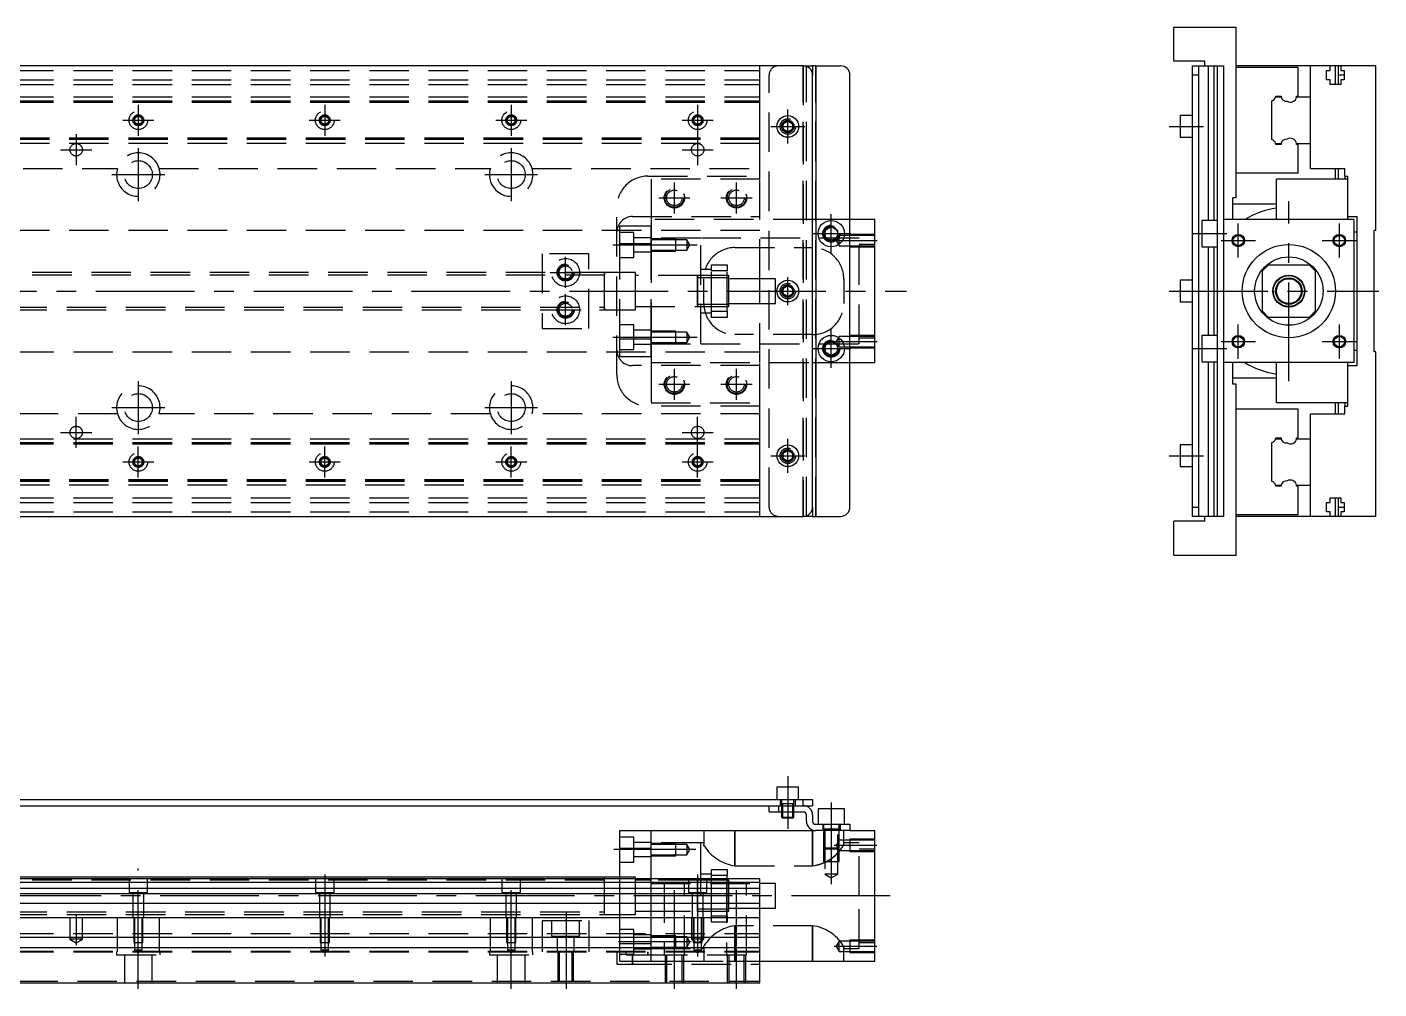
# Model space of a CAD drawing. Extents: x -14 to 856, y -275 to 87.
# Drawn here: x 421.2 to 856.3, y -224.6 to 85 of the extents above; entities that cross this region are included whole.
import ezdxf

# ---------------------------------------------------------------- set-up
doc = ezdxf.new("R2010")
doc.units = 0
doc.linetypes.add('CENTER', pattern=[50.8, 31.75, -6.35, 6.35, -6.35])
doc.linetypes.add('DASHED', pattern=[19.05, 12.7, -6.35])
doc.layers.get('0').update_dxf_attribs({"linetype": 'CONTINUOUS'})
doc.layers.add('CENTER', color=1, linetype='CENTER')

msp = doc.modelspace()

# ---------------------------------------------------------------- linework, layer by layer
at = {"color": 7, "linetype": 'CONTINUOUS'}
for p, q in [((790.25, 74), (790.25, 85)), ((790.25, 85), (810.25, 85)), ((810.25, 30), (810.25, 85)), ((800.25, 74), (790.25, 74)), ((800.25, 72.5), (800.25, 74)), ((671, 72.5), (3, 72.5)), ((671, 72.5), (674, 72.5)), ((674, 72.5), (674, 69.5)), ((675, 72.5), (674, 72.5)), ((675, 72.5), (675, -72.5)), ((675, 72.5), (683, 72.5)), ((796.25, -72.5), (796.25, 72.5)), ((796.25, 72.5), (806.25, 72.5)), ((798.25, -72.5), (798.25, 72.5)), ((801.25, 72.5), (801.25, 22.75)), ((803.25, 22.75), (803.25, 72.5)), ((804.25, -72.5), (804.25, 72.5)), ((806.25, 72.5), (806.25, -72.5)), ((855.25, 72.5), (810.25, 72.5)), ((830.25, 72), (810.25, 72)), ((830.25, 62.8), (830.25, 72)), ((834.25, 39.5), (834.25, 72.5)), ((839.4, 71), (840.55, 71)), ((839.4, 68), (839.4, 71)), ((840.55, 71), (840.55, 72.5)), ((842.25, 66.5), (842.25, 72.5)), ((843.25, 66.5), (843.25, 72.5)), ((843.95, 72.5), (843.95, 71)), ((843.95, 71), (845.1, 71)), ((845.1, 71), (845.1, 68)), ((855.25, 19.5), (855.25, 72.5)), ((674, -69.5), (674, 69.5)), ((686, -69.5), (686, 69.5)), ((798.25, 69.5), (796.25, 69.5)), ((840.55, 68), (839.4, 68)), ((840.55, 66.5), (840.55, 68)), ((843.95, 66.5), (840.55, 66.5)), ((845.1, 69.5), (843.25, 69.5)), ((843.95, 68), (843.95, 66.5)), ((845.1, 68), (843.95, 68)), ((821.75, 48.752272), (821.75, 61.247728)), ((823.002272, 62.5), (824.77668, 62.5)), ((823.047056, 62.8), (824.75, 62.8)), ((829.727372, 62.5), (834.25, 62.5)), ((829.75, 62.8), (830.25, 62.8)), ((834.25, 47.5), (834.25, 62.5)), ((664.5, 53.866026), (666, 54.73205)), ((664.5, 52.133974), (664.5, 53.866026)), ((666, 54.73205), (667.5, 53.866026)), ((667.5, 53.866026), (667.5, 52.133974)), ((792.25, 56.5), (792.25, 49.5)), ((796.25, 56.5), (792.25, 56.5)), ((666, 51.26795), (664.5, 52.133974)), ((667.5, 52.133974), (666, 51.26795)), ((792.25, 49.5), (796.25, 49.5)), ((823.002272, 47.5), (824.77668, 47.5)), ((824.75, 47.2), (823.047056, 47.2)), ((829.727372, 47.5), (834.25, 47.5)), ((830.25, 47.2), (829.75, 47.2)), ((830.25, 38), (830.25, 47.2)), ((834.25, 39.5), (845.25, 39.5)), ((842.25, 36), (842.25, 39.5)), ((843.25, 36), (843.25, 39.5)), ((845.25, 37), (845.25, 39.5)), ((830.25, 38), (810.25, 38)), ((846.25, 36), (823.25, 36)), ((823.25, 23), (823.25, 36)), ((845.25, 37), (846.25, 37)), ((845.25, 37), (845.25, 36)), ((846.25, 36), (846.25, 37)), ((846.25, 24), (846.25, 36)), ((846.25, 24), (846.25, 36)), ((810.25, 30), (809.25, 30)), ((809.25, 23), (809.25, 30)), ((823.25, 28), (809.25, 28)), ((694, 23), (686, 23)), ((694, -23), (694, 23)), ((799.25, 22.75), (799.25, 14.25)), ((804.25, 22.75), (799.25, 22.75)), ((848.25, 23), (806.25, 23)), ((846.25, 23), (846.25, 24)), ((846.25, 24), (849.25, 24)), ((848.25, -23), (848.25, 23)), ((849.25, -24), (849.25, 24)), ((678, 19.6547), (680, 20.809402)), ((678, 17.3453), (678, 19.6547)), ((680, 20.809402), (682, 19.6547)), ((682, 19.6547), (682, 17.3453)), ((849.25, 19), (848.25, 19)), ((855.25, 19.5), (854.75, 19.5)), ((854.75, -19.5), (854.75, 19.5)), ((680, 16.190598), (678, 17.3453)), ((682, 17.3453), (680, 16.190598)), ((799.25, 14.25), (804.25, 14.25)), ((801.25, 14.25), (801.25, -14.25)), ((803.25, -14.25), (803.25, 14.25)), ((607, -6.000006), (607, 6.000006)), ((637, -5.000006), (637, 5.000006)), ((637, 4.25), (637, 5.000006)), ((820.75, 8.5), (818.75, 6.5)), ((818.75, -6.5), (818.75, 6.5)), ((820.75, 8.5), (833.75, 8.5)), ((835.75, 6.5), (833.75, 8.5)), ((835.75, 6.5), (835.75, -6.5)), ((637, 4.25), (637, -4.25)), ((664.5, 0.866026), (666, 1.73205)), ((664.5, -0.866026), (664.5, 0.866026)), ((666, 1.73205), (667.5, 0.866026)), ((667.5, 0.866026), (667.5, -0.866026)), ((792.25, 3.5), (792.25, -3.5)), ((796.25, 3.5), (792.25, 3.5)), ((637, -5.000006), (637, -4.25)), ((666, -1.73205), (664.5, -0.866026)), ((667.5, -0.866026), (666, -1.73205)), ((792.25, -3.5), (796.25, -3.5)), ((818.75, -6.5), (820.75, -8.5)), ((833.75, -8.5), (820.75, -8.5)), ((833.75, -8.5), (835.75, -6.5)), ((678, -17.3453), (680, -16.190598)), ((678, -19.6547), (678, -17.3453)), ((680, -16.190598), (682, -17.3453)), ((682, -17.3453), (682, -19.6547)), ((799.25, -14.25), (799.25, -22.75)), ((804.25, -14.25), (799.25, -14.25)), ((680, -20.809402), (678, -19.6547)), ((682, -19.6547), (680, -20.809402)), ((848.25, -19), (849.25, -19)), ((855.25, -19.5), (854.75, -19.5)), ((855.25, -72.5), (855.25, -19.5)), ((686, -23), (694, -23)), ((799.25, -22.75), (804.25, -22.75)), ((801.25, -22.75), (801.25, -72.5)), ((803.25, -72.5), (803.25, -22.75)), ((848.25, -23), (806.25, -23)), ((809.25, -30), (809.25, -23)), ((823.25, -36), (823.25, -23)), ((846.25, -24), (846.25, -23)), ((846.25, -36), (846.25, -24)), ((846.25, -36), (846.25, -24)), ((846.25, -24), (849.25, -24)), ((823.25, -28), (809.25, -28)), ((810.25, -30), (809.25, -30)), ((810.25, -85), (810.25, -30)), ((830.25, -38), (810.25, -38)), ((846.25, -36), (823.25, -36)), ((830.25, -47.2), (830.25, -38)), ((842.25, -39.5), (842.25, -36)), ((843.25, -39.5), (843.25, -36)), ((845.25, -36), (845.25, -37)), ((845.25, -39.5), (845.25, -37)), ((845.25, -37), (846.25, -37)), ((846.25, -37), (846.25, -36)), ((834.25, -39.5), (845.25, -39.5)), ((834.25, -72.5), (834.25, -39.5)), ((823.002272, -47.5), (824.77668, -47.5)), ((823.047056, -47.2), (824.75, -47.2)), ((829.727372, -47.5), (834.25, -47.5)), ((829.75, -47.2), (830.25, -47.2)), ((834.25, -62.5), (834.25, -47.5)), ((664.5, -52.133974), (666, -51.26795)), ((664.5, -53.866026), (664.5, -52.133974)), ((666, -51.26795), (667.5, -52.133974)), ((667.5, -52.133974), (667.5, -53.866026)), ((792.25, -49.5), (792.25, -56.5)), ((796.25, -49.5), (792.25, -49.5)), ((821.75, -61.247728), (821.75, -48.752272)), ((666, -54.73205), (664.5, -53.866026)), ((667.5, -53.866026), (666, -54.73205)), ((792.25, -56.5), (796.25, -56.5)), ((823.002272, -62.5), (824.77668, -62.5)), ((824.75, -62.8), (823.047056, -62.8)), ((829.727372, -62.5), (834.25, -62.5)), ((830.25, -62.8), (829.75, -62.8)), ((830.25, -72), (830.25, -62.8)), ((674, -69.5), (674, -72.5)), ((796.25, -69.5), (798.25, -69.5)), ((839.4, -68), (840.55, -68)), ((839.4, -71), (839.4, -68)), ((840.55, -66.5), (843.95, -66.5)), ((840.55, -68), (840.55, -66.5)), ((842.25, -72.5), (842.25, -66.5)), ((843.25, -72.5), (843.25, -66.5)), ((843.25, -69.5), (845.1, -69.5)), ((843.95, -66.5), (843.95, -68)), ((843.95, -68), (845.1, -68)), ((845.1, -68), (845.1, -71)), ((3, -72.5), (671, -72.5)), ((674, -72.5), (671, -72.5)), ((674, -72.5), (675, -72.5)), ((675, -72.5), (683, -72.5)), ((806.25, -72.5), (796.25, -72.5)), ((800.25, -74), (800.25, -72.5)), ((830.25, -72), (810.25, -72)), ((855.25, -72.5), (810.25, -72.5)), ((840.55, -71), (839.4, -71)), ((840.55, -72.5), (840.55, -71)), ((843.95, -71), (843.95, -72.5)), ((845.1, -71), (843.95, -71)), ((790.25, -85), (790.25, -74)), ((800.25, -74), (790.25, -74)), ((790.25, -85), (810.25, -85)), ((669.5, -159.63), (662.5, -159.63)), ((662.5, -159.63), (662.5, -163.63)), ((669.5, -163.63), (669.5, -159.63)), ((412, -163.63), (671, -163.63)), ((671, -165.63), (671, -163.63)), ((671, -163.63), (674, -163.63)), ((674, -163.63), (674, -165.63)), ((412, -165.63), (674, -165.63)), ((660, -167.63), (660, -165.63)), ((660, -167.63), (671, -167.63)), ((663, -165.63), (663, -167.63)), ((664, -167.63), (664, -169.28)), ((664, -169.28), (668, -169.28)), ((664, -169.28), (664.35, -169.63)), ((667.65, -169.63), (664.35, -169.63)), ((667.65, -169.63), (668, -169.28)), ((668, -169.28), (668, -167.63)), ((672, -170.63), (672, -168.63)), ((674, -168.63), (674, -170.63)), ((684.25, -166.63), (675.75, -166.63)), ((675.75, -166.63), (675.75, -171.63)), ((684.25, -171.63), (684.25, -166.63)), ((612, -179.30029), (612, -173.63)), ((612, -173.63), (622, -173.63)), ((622, -173.63), (675, -173.63)), ((622, -189.13), (622, -173.63)), ((675, -171.63), (683, -171.63)), ((683, -173.63), (675, -173.63)), ((683, -173.63), (683, -171.63)), ((683, -171.63), (686, -171.63)), ((686, -173.63), (683, -173.63)), ((686, -171.63), (686, -173.63)), ((686, -173.63), (694, -173.63)), ((694, -215.63), (694, -173.63)), ((612, -179.30029), (622, -179.30029)), ((612, -189.13), (612, -179.30029)), ((607, -188.63), (407.5, -188.63)), ((657, -189.13), (407.5, -189.13)), ((657, -190.382272), (407.5, -190.382272)), ((607, -188.63), (606.995, -188.63)), ((607, -189.13), (607, -188.629994)), ((607.005, -188.63), (607, -188.63)), ((612, -188.63), (607, -188.63)), ((637, -190.63), (637, -189.629994)), ((638, -190.38), (637, -190.38)), ((637, -194.429962), (637, -190.63)), ((641.5, -190.38), (638, -190.38)), ((646.5, -190.38), (641.5, -190.38)), ((647, -190.38), (646.5, -190.38)), ((657, -222.63), (657, -189.13)), ((407.5, -192.15668), (657, -192.15668)), ((657, -194.053076), (407.5, -194.053076)), ((637, -194.830038), (637, -194.429962)), ((637, -199.630006), (637, -194.830038)), ((657, -197.107372), (407.5, -197.107372)), ((637, -198.88), (647, -198.88)), ((17, -201.63), (657, -201.63)), ((17, -207.93), (657, -207.93)), ((17, -211.33), (657, -211.33)), ((657, -215.63), (694, -215.63)), ((17, -222.63), (657, -222.63))]:
    msp.add_line(p, q, dxfattribs=at)
at = {"color": 3, "linetype": 'DASHED'}
for p, q in [((17, 71), (657, 71)), ((657, 62.5), (657, 72.5)), ((671, -72.5), (671, 72.5)), ((671, 72.5), (671, -72.5)), ((672, -72.5), (672, 72.5)), ((675, -72.5), (675, 72.5)), ((17, 68), (657, 68)), ((17, 66.5), (657, 66.5)), ((660, -69.5), (660, 69.5)), ((17, 62.5), (657, 62.5)), ((17, 61.247728), (657, 61.247728)), ((17, 61.1147), (657, 61.1147)), ((17, 61.1), (657, 61.1)), ((657, 61.247728), (657, 62.5)), ((657, 48.752272), (657, 61.247728)), ((17, 60.8), (657, 60.8)), ((664, 53), (664.030168, 53.346066)), ((657, 49.2), (17, 49.2)), ((657, 48.9), (17, 48.9)), ((657, 48.8853), (17, 48.8853)), ((657, 48.752272), (17, 48.752272)), ((657, 47.5), (657, 48.752272)), ((657, 47.5), (17, 47.5)), ((657, 39.5), (657, 47.5)), ((343.708204, 39.5), (450.291796, 39.5)), ((463.708204, 39.5), (570.291796, 39.5)), ((583.708204, 39.5), (657, 39.5)), ((657, 37), (657, 39.5)), ((621, 37), (657, 37)), ((657, 36), (622, 36)), ((622, 36), (622, 23)), ((657, 36), (657, 37)), ((657, 23), (657, 36)), ((611, -27), (611, 27)), ((616, 24), (657, 24)), ((622, 23), (622, 15.32971)), ((674, 23), (622, 23)), ((657, 4), (657, 23)), ((686, 23), (674, 23)), ((657, 19.5), (93.969694, 19.5)), ((612, 15.32971), (612, 21)), ((612, 21), (622, 21)), ((616.5, 18.849242), (612, 18.849242)), ((616.5, 10.849242), (616.5, 18.849242)), ((622, 15.32971), (622, 21)), ((682.5, 17.913456), (682.355836, 17.663756)), ((682.483582, 18.786038), (682.5, 18.5)), ((682.5, 14.613456), (682.5, 17.913456)), ((686, 17.913456), (682.5, 17.913456)), ((694, 18.26345), (686, 18.26345)), ((694, 17.913456), (686, 17.913456)), ((612, 15.32971), (622, 15.32971)), ((612, -15.32971), (612, 15.32971)), ((622, 17.099242), (616.5, 17.099242)), ((638, 17), (622, 17)), ((638, 17), (622, 17)), ((630, 16.849238), (622, 16.849238)), ((630, 16.499242), (622, 16.499242)), ((622, 15.32971), (622, -15.32971)), ((622, -15.32971), (622, 15.32971)), ((622, 13.199242), (630, 13.199242)), ((630, 12.849248), (630, 16.849238)), ((633.5, 16.499242), (630, 16.499242)), ((630, 13.199242), (633.5, 13.199242)), ((633.5, 16.499242), (633.5, 13.199242)), ((634.452628, 14.849242), (633.5, 16.499242)), ((633.5, 13.199242), (634.452628, 14.849242)), ((638, -17), (638, 17)), ((689, 17), (638, 17)), ((649, 14), (674, 14)), ((681.90257, 16.878676), (681.547372, 16.263456)), ((681.547372, 16.263456), (682.5, 14.613456)), ((682.5, 14.613456), (686, 14.613456)), ((686, 14.613456), (694, 14.613456)), ((686, 14.26346), (694, 14.26346)), ((689, -17), (689, 17)), ((694, 15), (689, 15)), ((602, 12), (587, 12)), ((587, 12), (587, -12)), ((602, -12), (602, 12)), ((612, 10.849242), (616.5, 10.849242)), ((616.5, 12.599242), (622, 12.599242)), ((622, 12.849248), (630, 12.849248)), ((607.005, 6), (72, 6)), ((607, 5.125), (72, 5.125)), ((612, 6), (606.995, 6)), ((607, -5.999164), (607, 6)), ((607, 6), (607, 5.325218)), ((617, 6), (612, 6)), ((617, 6), (612, 6)), ((617, 0), (617, 6)), ((617, 0), (617, 6)), ((636.995, 5), (617, 5)), ((637.005, 5), (617, 5)), ((637.005, 5), (636.995, 5)), ((646.5, 5), (636.995, 5)), ((637, 4.43509), (637, 5)), ((637, 5), (637, 4.435078)), ((637, 4.435078), (637, -4.435962)), ((646.5, 5), (637.005, 5)), ((641.5, 7), (638, 7)), ((641.5, 8.5), (646.5, 8.5)), ((641.5, 6.5), (641.5, 8.5)), ((641.5, -6.5), (641.5, 6.5)), ((646.5, 6.5), (641.5, 6.5)), ((646.5, 8.5), (646.5, 6.5)), ((646.5, -6.5), (646.5, 6.5)), ((647, 5), (646.5, 5)), ((647, 0), (647, 5)), ((617, -6), (617, 0)), ((617, -6), (617, 0)), ((647, 4.25), (637, 4.25)), ((639, -4), (639, 4)), ((660, 4), (647, 4)), ((647, -5), (647, 0)), ((657, -4), (657, 4)), ((662, 4), (660, 4)), ((662, 0), (662, 4)), ((662, -4), (662, 0)), ((667.973226, 0.326156), (668, 0)), ((684, 4), (684, -4)), ((822.25, 0), (822.275768, -0.506976)), ((637, -4.25), (647, -4.25)), ((647, -4), (660, -4)), ((657, -23), (657, -4)), ((660, -4), (662, -4)), ((72, -5.125), (607, -5.125)), ((72, -6), (607.005, -6)), ((606.995, -6), (612, -6)), ((607, -5.326228), (607, -6)), ((607, -6), (607, -5.999164)), ((612, -6), (617, -6)), ((612, -6), (617, -6)), ((617, -5), (636.995, -5)), ((617, -5), (637.005, -5)), ((636.995, -5), (637.005, -5)), ((636.995, -5), (646.5, -5)), ((637, -5), (637, -4.435962)), ((637, -4.435962), (637, -5)), ((637.005, -5), (646.5, -5)), ((638, -7), (641.5, -7)), ((641.5, -6.5), (646.5, -6.5)), ((641.5, -8.5), (641.5, -6.5)), ((646.5, -8.5), (641.5, -8.5)), ((646.5, -5), (647, -5)), ((646.5, -6.5), (646.5, -8.5)), ((587, -12), (602, -12)), ((616.5, -10.849242), (612, -10.849242)), ((616.5, -18.849242), (616.5, -10.849242)), ((622, -12.599242), (616.5, -12.599242)), ((630, -12.849248), (622, -12.849248)), ((630, -16.849238), (630, -12.849248)), ((612, -15.32971), (622, -15.32971)), ((612, -21), (612, -15.32971)), ((616.5, -17.099242), (622, -17.099242)), ((630, -13.199242), (622, -13.199242)), ((622, -15.32971), (622, -23)), ((622, -21), (622, -15.32971)), ((622, -16.499242), (630, -16.499242)), ((622, -16.849238), (630, -16.849238)), ((622, -17), (638, -17)), ((622, -17), (638, -17)), ((633.5, -13.199242), (630, -13.199242)), ((630, -16.499242), (633.5, -16.499242)), ((633.5, -13.199242), (633.5, -16.499242)), ((634.452628, -14.849242), (633.5, -13.199242)), ((633.5, -16.499242), (634.452628, -14.849242)), ((638, -17), (689, -17)), ((674, -14), (649, -14)), ((682.5, -14.613456), (681.547372, -16.263456)), ((681.547372, -16.263456), (681.90364, -16.880528)), ((682.5, -17.913456), (682.5, -14.613456)), ((686, -14.613456), (682.5, -14.613456)), ((694, -14.26346), (686, -14.26346)), ((694, -14.613456), (686, -14.613456)), ((689, -15), (694, -15)), ((17, -19.5), (657, -19.5)), ((612, -18.849242), (616.5, -18.849242)), ((612, -21), (622, -21)), ((677.5, -18.5), (677.52689, -18.134318)), ((682.355326, -17.662872), (682.5, -17.913456)), ((682.5, -17.913456), (686, -17.913456)), ((686, -17.913456), (694, -17.913456)), ((686, -18.26345), (694, -18.26345)), ((657, -24), (616, -24)), ((622, -23), (674, -23)), ((622, -23), (622, -36)), ((657, -36), (657, -23)), ((674, -23), (686, -23)), ((657, -37), (621, -37)), ((622, -36), (657, -36)), ((657, -37), (657, -36)), ((657, -39.5), (657, -37)), ((450.291796, -39.5), (343.708204, -39.5)), ((570.291796, -39.5), (463.708204, -39.5)), ((657, -39.5), (583.708204, -39.5)), ((657, -47.5), (657, -39.5)), ((17, -47.5), (657, -47.5)), ((657, -48.752272), (657, -47.5)), ((17, -48.752272), (657, -48.752272)), ((17, -48.8853), (657, -48.8853)), ((17, -48.9), (657, -48.9)), ((17, -49.2), (657, -49.2)), ((657, -61.247728), (657, -48.752272)), ((667.973226, -52.673844), (668, -53)), ((657, -60.8), (17, -60.8)), ((657, -61.1), (17, -61.1)), ((657, -61.1147), (17, -61.1147)), ((657, -61.247728), (17, -61.247728)), ((657, -62.5), (17, -62.5)), ((657, -62.5), (657, -61.247728)), ((657, -72.5), (657, -62.5)), ((17, -66.5), (657, -66.5)), ((17, -68), (657, -68)), ((17, -71), (657, -71)), ((663.5, -163.63), (663.5, -165.63)), ((668.000006, -165.03), (663.999994, -165.03)), ((664, -163.63), (664, -167.63)), ((664.35, -165.03), (664.35, -167.63)), ((667.65, -167.63), (667.65, -165.03)), ((668, -167.63), (668, -163.63)), ((668.5, -165.63), (668.5, -163.63)), ((639, -173.63), (639, -178.107288)), ((649, -184.98635), (649, -173.63)), ((649, -173.63), (649, -184.98635)), ((674, -173.63), (674, -184.98635)), ((674, -184.98635), (674, -173.63)), ((677.25, -171.63), (677.25, -173.63)), ((682.500006, -173.23), (677.499994, -173.23)), ((677.5, -171.63), (677.5, -179.23)), ((677.9, -173.23), (677.9, -187.63)), ((682.1, -187.63), (682.1, -173.23)), ((682.499994, -179.230006), (682.499994, -171.63)), ((682.5, -179.23), (682.5, -171.63)), ((682.75, -173.63), (682.75, -171.63)), ((684, -178.107288), (684, -173.63)), ((616.5, -175.780758), (612, -175.780758)), ((616.5, -183.780758), (616.5, -175.780758)), ((622, -177.530758), (616.5, -177.530758)), ((638, -177.63), (622, -177.63)), ((630, -177.780762), (622, -177.780762)), ((630, -178.130758), (622, -178.130758)), ((630, -181.780752), (630, -177.780762)), ((633.5, -178.130758), (630, -178.130758)), ((633.5, -178.130758), (633.5, -179.780758)), ((634.452628, -179.780758), (633.5, -178.130758)), ((638, -189.13), (638, -177.63)), ((639, -177.63), (638, -177.63)), ((639.038578, -178.344492), (639, -178.107288)), ((639.151334, -178.625906), (639.038578, -178.344492)), ((682.5, -176.716544), (681.547372, -178.366544)), ((681.547372, -178.366544), (682.5, -180.016544)), ((686, -176.716544), (682.5, -176.716544)), ((683.966794, -178.32572), (683.869504, -178.582408)), ((684, -178.107288), (683.966794, -178.32572)), ((689, -177.63), (684, -177.63)), ((686, -176.36655), (686, -180.36654)), ((694, -176.36655), (686, -176.36655)), ((694, -176.716544), (686, -176.716544)), ((689, -194.63), (689, -177.63)), ((616.5, -182.030758), (622, -182.030758)), ((622, -181.430758), (630, -181.430758)), ((622, -181.780752), (630, -181.780752)), ((630, -181.430758), (633.5, -181.430758)), ((633.5, -179.780758), (633.5, -181.430758)), ((633.5, -181.430758), (634.452628, -179.780758)), ((677.5, -179.23), (682.5, -179.23)), ((677.5, -179.23), (677.9, -179.63)), ((677.500006, -179.230006), (677.500006, -183.63)), ((682.1, -179.63), (677.9, -179.63)), ((682.1, -179.63), (682.5, -179.23)), ((682.499994, -183.63), (682.499994, -179.230006)), ((682.5, -180.016544), (686, -180.016544)), ((686, -180.016544), (694, -180.016544)), ((686, -180.36654), (694, -180.36654)), ((694, -179.63), (689, -179.63)), ((612, -183.780758), (616.5, -183.780758)), ((641.5, -186.13), (646.5, -186.13)), ((641.5, -188.13), (641.5, -186.13)), ((646.5, -186.13), (646.5, -188.13)), ((649, -184.98635), (674, -184.98635)), ((677.500006, -183.63), (682.499994, -183.63)), ((607, -189.63), (72, -189.63)), ((454, -189.13), (454, -193.63)), ((460, -193.63), (460, -189.13)), ((514, -189.13), (514, -193.63)), ((520, -193.63), (520, -189.13)), ((574, -189.13), (574, -193.63)), ((580, -193.63), (580, -189.13)), ((607, -200.629164), (607, -189.13)), ((617, -188.63), (612, -188.63)), ((612, -201.63), (612, -189.13)), ((617, -189.13), (617, -188.63)), ((617, -194.63), (617, -189.13)), ((622, -189.63), (617, -189.63)), ((622, -190.63), (622, -189.13)), ((637, -189.63), (622, -189.63)), ((622, -190.63), (657, -190.63)), ((622, -201.63), (622, -190.63)), ((626.25, -190.63), (626.25, -213.63)), ((632.75, -213.63), (632.75, -190.63)), ((634, -189.13), (634, -193.63)), ((637, -189.63), (636.995, -189.63)), ((637, -189.63), (637, -190.194922)), ((637, -189.631002), (637, -189.63)), ((637.005, -189.63), (637, -189.63)), ((638, -189.63), (637, -189.63)), ((637, -190.19491), (637, -189.631002)), ((637, -190.194922), (637, -190.629226)), ((637, -190.629226), (637, -194.429974)), ((641.5, -187.63), (638, -187.63)), ((638, -190.63), (638, -189.13)), ((641.5, -189.63), (638, -189.63)), ((638, -194.63), (638, -190.63)), ((640, -193.63), (640, -189.13)), ((646.5, -188.13), (641.5, -188.13)), ((641.5, -189.13), (641.5, -188.13)), ((641.5, -190.63), (641.5, -189.13)), ((646.5, -189.63), (641.5, -189.63)), ((641.5, -201.13), (641.5, -190.63)), ((646.25, -190.63), (646.25, -213.63)), ((646.5, -189.13), (646.5, -188.13)), ((646.5, -190.63), (646.5, -189.13)), ((647, -189.63), (646.5, -189.63)), ((646.5, -201.13), (646.5, -190.63)), ((647, -190.63), (647, -189.63)), ((647, -199.63), (647, -190.63)), ((652.75, -213.63), (652.75, -190.63)), ((662, -190.63), (657, -190.63)), ((662, -198.63), (662, -190.63)), ((682.1, -187.63), (677.9, -187.63)), ((677.9, -187.63), (680, -188.842436)), ((680, -188.842436), (682.1, -187.63)), ((454, -193.63), (460, -193.63)), ((455.25, -193.63), (455.25, -201.63)), ((458.75, -201.63), (458.75, -193.63)), ((514, -193.63), (520, -193.63)), ((515.25, -193.63), (515.25, -201.63)), ((518.75, -201.63), (518.75, -193.63)), ((574, -193.63), (580, -193.63)), ((575.25, -193.63), (575.25, -201.63)), ((578.75, -201.63), (578.75, -193.63)), ((617, -200.63), (617, -194.63)), ((634, -193.63), (640, -193.63)), ((635.25, -193.63), (635.25, -201.63)), ((637, -194.429974), (637, -194.830022)), ((637, -194.830022), (637, -199.065962)), ((638.75, -201.63), (638.75, -193.63)), ((689, -211.63), (689, -194.63)), ((72, -199.755), (607, -199.755)), ((617, -199.63), (622, -199.63)), ((622, -199.63), (637.005, -199.63)), ((636.995, -199.63), (646.5, -199.63)), ((637, -199.628998), (637, -199.065962)), ((637, -199.065962), (637, -199.63)), ((637, -199.63), (637, -199.628998)), ((637.005, -199.63), (646.5, -199.63)), ((646.5, -199.63), (647, -199.63)), ((647, -198.63), (657, -198.63)), ((657, -198.63), (662, -198.63)), ((72, -200.63), (607, -200.63)), ((435, -201.63), (435, -208.63)), ((439, -208.63), (439, -201.63)), ((450.291796, -212.63), (450.291796, -201.63)), ((455.500006, -201.63), (455.500006, -207.93)), ((455.75, -201.63), (455.75, -209.63)), ((458.25, -209.63), (458.25, -201.63)), ((458.499994, -207.93), (458.499994, -201.63)), ((463.708204, -201.63), (463.708204, -212.63)), ((515.500006, -201.63), (515.500006, -207.93)), ((515.75, -201.63), (515.75, -209.63)), ((518.25, -209.63), (518.25, -201.63)), ((518.499994, -207.93), (518.499994, -201.63)), ((570.291796, -212.63), (570.291796, -201.63)), ((575.500006, -201.63), (575.500006, -207.93)), ((575.75, -201.63), (575.75, -209.63)), ((578.25, -209.63), (578.25, -201.63)), ((578.499994, -207.93), (578.499994, -201.63)), ((583.708204, -201.63), (583.708204, -212.63)), ((587, -202.63), (602, -202.63)), ((587, -202.63), (587, -207.93)), ((590, -202.63), (590, -207.63)), ((599, -207.63), (599, -202.63)), ((602, -202.63), (602, -207.93)), ((606.995, -200.63), (607, -200.63)), ((607, -200.63), (607, -200.629164)), ((607, -200.63), (607.005, -200.63)), ((607, -200.63), (612, -200.63)), ((612, -200.63), (617, -200.63)), ((612, -207.93), (612, -201.63)), ((622, -207.93), (622, -201.63)), ((635, -201.63), (635, -208.63)), ((635.500006, -201.63), (635.500006, -207.93)), ((635.75, -201.63), (635.75, -209.63)), ((638.25, -209.63), (638.25, -201.63)), ((638.499994, -207.93), (638.499994, -201.63)), ((639, -208.63), (639, -201.63)), ((641.5, -201.13), (646.5, -201.13)), ((641.5, -203.13), (641.5, -201.13)), ((646.5, -203.13), (641.5, -203.13)), ((646.5, -201.13), (646.5, -203.13)), ((674, -204.27365), (649, -204.27365)), ((649, -215.63), (649, -204.27365)), ((649, -204.27365), (649, -211.33)), ((674, -204.27365), (674, -215.63)), ((674, -215.63), (674, -204.27365)), ((17, -206.78), (657, -206.78)), ((439, -208.63), (435, -208.63)), ((435, -208.63), (437, -209.7847)), ((437, -209.7847), (439, -208.63)), ((455.500006, -207.93), (455.500006, -209.63)), ((458.499994, -209.63), (458.499994, -207.93)), ((515.500006, -207.93), (515.500006, -209.63)), ((518.499994, -209.63), (518.499994, -207.93)), ((575.500006, -207.93), (575.500006, -209.63)), ((578.499994, -209.63), (578.499994, -207.93)), ((587, -207.93), (587, -211.33)), ((590, -207.63), (599, -207.63)), ((591.75, -207.63), (591.75, -212.63)), ((597.25, -212.63), (597.25, -207.63)), ((602, -207.93), (602, -211.33)), ((616.5, -205.479242), (612, -205.479242)), ((612, -209.95971), (612, -207.93)), ((616.5, -213.479242), (616.5, -205.479242)), ((622, -207.229242), (616.5, -207.229242)), ((630, -207.479248), (622, -207.479248)), ((630, -207.829242), (622, -207.829242)), ((622, -211.33), (622, -207.93)), ((630, -211.33), (630, -207.479248)), ((633.5, -207.829242), (630, -207.829242)), ((633.5, -207.829242), (633.5, -209.479242)), ((634.452628, -209.479242), (633.5, -207.829242)), ((639, -208.63), (635, -208.63)), ((635, -208.63), (637, -209.7847)), ((635.500006, -207.93), (635.500006, -209.63)), ((637, -209.7847), (639, -208.63)), ((638.499994, -209.63), (638.499994, -207.93)), ((17, -212.48), (657, -212.48)), ((17, -212.63), (657, -212.63)), ((450, -212.63), (450, -213.63)), ((455.500006, -209.63), (458.499994, -209.63)), ((455.75, -209.63), (455.75, -212.13)), ((458.25, -212.13), (455.75, -212.13)), ((455.75, -212.13), (457, -212.851688)), ((457, -212.851688), (458.25, -212.13)), ((458.25, -212.13), (458.25, -209.63)), ((464, -213.63), (464, -212.63)), ((515.500006, -209.63), (518.499994, -209.63)), ((515.75, -209.63), (515.75, -212.13)), ((518.25, -212.13), (515.75, -212.13)), ((515.75, -212.13), (517, -212.851688)), ((517, -212.851688), (518.25, -212.13)), ((518.25, -212.13), (518.25, -209.63)), ((570, -212.63), (570, -213.63)), ((575.500006, -209.63), (578.499994, -209.63)), ((575.75, -209.63), (575.75, -212.13)), ((578.25, -212.13), (575.75, -212.13)), ((575.75, -212.13), (577, -212.851688)), ((577, -212.851688), (578.25, -212.13)), ((578.25, -212.13), (578.25, -209.63)), ((584, -213.63), (584, -212.63)), ((587, -211.33), (587, -212.63)), ((592.000006, -212.63), (592.000006, -222.13)), ((592.4, -212.63), (592.4, -222.13)), ((596.6, -222.13), (596.6, -212.63)), ((596.999994, -222.13), (596.999994, -212.63)), ((602, -211.33), (602, -212.63)), ((611, -212.63), (611, -213.63)), ((612, -211.33), (612, -209.95971)), ((612, -209.95971), (622, -209.95971)), ((612, -212.63), (612, -211.33)), ((612, -215.63), (612, -212.63)), ((614, -213.63), (614, -212.63)), ((616.5, -211.729242), (622, -211.729242)), ((621, -213.63), (621, -212.63)), ((621, -212.63), (621, -213.63)), ((622, -211.129242), (630, -211.129242)), ((622, -213.63), (622, -211.33)), ((622, -211.479238), (630, -211.479238)), ((622, -211.63), (638, -211.63)), ((630, -211.129242), (633.5, -211.129242)), ((630, -211.479238), (630, -211.33)), ((633.5, -209.479242), (633.5, -211.129242)), ((633.5, -211.129242), (634.452628, -209.479242)), ((635.500006, -209.63), (638.499994, -209.63)), ((635.75, -209.63), (635.75, -212.13)), ((638.25, -212.13), (635.75, -212.13)), ((635.75, -212.13), (637, -212.851688)), ((637, -212.851688), (638.25, -212.13)), ((638, -211.63), (639, -211.63)), ((638.25, -212.13), (638.25, -209.63)), ((639, -211.152712), (639.033206, -210.93428)), ((639, -211.152712), (639, -215.63)), ((639.033206, -210.93428), (639.130496, -210.677592)), ((649, -211.33), (649, -213.63)), ((682.5, -209.243456), (681.547372, -210.893456)), ((681.547372, -210.893456), (682.5, -212.543456)), ((682.5, -212.543456), (682.5, -209.243456)), ((686, -209.243456), (682.5, -209.243456)), ((682.5, -212.543456), (686, -212.543456)), ((683.848666, -210.634094), (683.961422, -210.915508)), ((683.961422, -210.915508), (684, -211.152712)), ((684, -215.63), (684, -211.152712)), ((684, -211.63), (689, -211.63)), ((686, -208.89346), (686, -212.89345)), ((694, -208.89346), (686, -208.89346)), ((694, -209.243456), (686, -209.243456)), ((686, -212.543456), (694, -212.543456)), ((686, -212.89345), (694, -212.89345)), ((689, -209.63), (694, -209.63)), ((450, -213.63), (464, -213.63)), ((452.5, -213.63), (452.5, -222.63)), ((461.5, -222.63), (461.5, -213.63)), ((570, -213.63), (584, -213.63)), ((572.5, -213.63), (572.5, -222.63)), ((581.5, -222.63), (581.5, -213.63)), ((611, -213.63), (611, -216.63)), ((611, -216.63), (616, -216.63)), ((612, -213.479242), (616.5, -213.479242)), ((612, -215.63), (622, -215.63)), ((614, -213.63), (621, -213.63)), ((616, -216.63), (616, -213.63)), ((616, -213.63), (616, -215.63)), ((616, -215.63), (616, -216.63)), ((616, -216.63), (657, -216.63)), ((621, -213.63), (657, -213.63)), ((622, -215.63), (622, -213.63)), ((622, -215.63), (626.500006, -215.63)), ((626.500006, -213.63), (626.500006, -222.63)), ((626.500006, -215.63), (632.499994, -215.63)), ((627, -213.63), (627, -222.63)), ((632, -222.63), (632, -213.63)), ((632.499994, -222.63), (632.499994, -213.63)), ((632.499994, -215.63), (646.500006, -215.63)), ((646.500006, -213.63), (646.500006, -222.63)), ((646.500006, -215.63), (652.499994, -215.63)), ((647, -213.63), (647, -222.63)), ((649, -213.63), (649, -215.63)), ((652, -222.63), (652, -213.63)), ((652.499994, -222.63), (652.499994, -213.63)), ((652.499994, -215.63), (657, -215.63)), ((94.499994, -222.13), (657, -222.13))]:
    msp.add_line(p, q, dxfattribs=at)
at = {"color": 3, "linetype": 'CONTINUOUS'}
for p, q in [((664.35, -167.63), (664.35, -169.63)), ((667.65, -169.63), (667.65, -167.63))]:
    msp.add_line(p, q, dxfattribs=at)
at = {"color": 3, "linetype": 'DASHED'}
for centre, radius in [((457, 55), 3), ((457, 55), 1.75), ((517, 55), 3), ((517, 55), 1.75), ((577, 55), 3), ((577, 55), 1.75), ((637, 55), 3), ((637, 55), 1.75), ((457, 55), 1.5), ((457, 55), 1.25), ((517, 55), 1.5), ((517, 55), 1.25), ((577, 55), 1.5), ((577, 55), 1.25), ((637, 55), 1.5), ((637, 55), 1.25), ((666, 53), 2.5), ((666, 53), 2), ((437, 45.5), 2), ((637, 45.5), 2), ((457, 37.5), 4.5), ((577, 37.5), 4.5), ((629.5, 30), 3.25), ((629.5, 30), 3), ((629.5, 30), 2.5), ((649.5, 30), 3.25), ((649.5, 30), 3), ((649.5, 30), 2.5), ((680, 18.5), 2.75), ((680, 18.5), 2.5), ((594.5, 6), 4.5), ((594.5, 6), 2.75), ((594.5, 6), 2.5), ((594.5, 6), 2.1), ((666, 0), 2.5), ((666, 0), 2), ((594.5, -6), 4.5), ((594.5, -6), 2.75), ((594.5, -6), 2.5), ((594.5, -6), 2.1), ((680, -18.5), 2.75), ((680, -18.5), 2.5), ((629.5, -30), 3.25), ((629.5, -30), 3), ((629.5, -30), 2.5), ((649.5, -30), 3.25), ((649.5, -30), 3), ((649.5, -30), 2.5), ((457, -37.5), 4.5), ((577, -37.5), 4.5), ((437, -45.5), 2), ((637, -45.5), 2), ((457, -55), 3), ((517, -55), 3), ((577, -55), 3), ((637, -55), 3), ((666, -53), 2.5), ((666, -53), 2), ((457, -55), 1.75), ((457, -55), 1.5), ((457, -55), 1.25), ((517, -55), 1.75), ((517, -55), 1.5), ((517, -55), 1.25), ((577, -55), 1.75), ((577, -55), 1.5), ((577, -55), 1.25), ((637, -55), 1.75), ((637, -55), 1.5), ((637, -55), 1.25)]:
    msp.add_circle(centre, radius, dxfattribs=at)
at = {"color": 7, "linetype": 'CONTINUOUS'}
for centre, radius in [((666, 53), 3.5), ((680, 18.5), 4.25), ((810.986544, 16.263456), 1.65), ((843.513456, 16.263456), 1.65), ((827.25, 0), 15), ((827.25, 0), 11), ((827.25, 0), 5.125), ((827.25, 0), 5), ((666, 0), 3.5), ((827.25, 0), 4.25), ((827.25, 0), 4), ((680, -18.5), 4.25), ((810.986544, -16.263456), 1.65), ((843.513456, -16.263456), 1.65), ((666, -53), 3.5)]:
    msp.add_circle(centre, radius, dxfattribs=at)
at = {"color": 3, "linetype": 'CONTINUOUS'}
for centre in [(810.986544, 16.263456), (843.513456, 16.263456), (810.986544, -16.263456), (843.513456, -16.263456)]:
    msp.add_circle(centre, 2, dxfattribs=at)
at = {"color": 3, "linetype": 'DASHED'}
for centre, radius, start, end in [((663, 69.5), 3, 90, 180), ((457, 37.5), 7, 16.60155, 163.39845), ((577, 37.5), 7, 16.60155, 163.39845), ((457, 37.5), 7, 163.39845, 16.60155), ((577, 37.5), 7, 163.39845, 16.60155), ((621, 27), 10, 90, 180), ((616, 19), 5, 90, 180), ((649, 4), 10, 90, 180), ((674, 4), 10, 0, 90), ((649, -4), 10, 180, 270), ((674, -4), 10, 270, 0), ((616, -19), 5, 180, 270), ((621, -27), 10, 180, 270), ((457, -37.5), 7, 343.39845, 196.60155), ((577, -37.5), 7, 343.39845, 196.60155), ((457, -37.5), 7, 196.60155, 343.39845), ((577, -37.5), 7, 196.60155, 343.39845), ((663, -69.5), 3, 180, 270), ((650.996387, -171.089917), 14.039103, 212.46509038, 261.82472024), ((672.02589, -171.136712), 13.989624, 278.11222382, 327.84375684), ((672.73855, -172.515072), 12.534912, 275.775732, 321.159403), ((650.97411, -218.123288), 13.989624, 98.11222382, 147.84375684), ((672.003613, -218.170083), 14.039103, 32.46509038, 81.82472024)]:
    msp.add_arc(centre, radius, start, end, dxfattribs=at)
at = {"color": 7, "linetype": 'CONTINUOUS'}
for centre, radius, start, end in [((671, 69.5), 3, 0, 90), ((683, 69.5), 3, 0, 90), ((821.35, 62.9), 1.7, 283.608961, 346.391039), ((821.35, 62.9), 1.7, 346.391039, 356.627713), ((826.45, 62.8), 1.7, 180, 190.164249), ((826.45, 62.8), 1.7, 190.164249, 277.540197), ((827.75, 62.8), 2, 237.42103, 351.373073), ((827.75, 62.8), 2, 351.373073, 0), ((666, 53), 1.65, 155.380023, 180), ((666, 53), 1.65, 180, 204.619977), ((666, 53), 1.65, 144.619977, 155.380023), ((666, 53), 1.65, 204.619977, 215.380023), ((666, 53), 1.65, 95.380023, 144.619977), ((666, 53), 1.65, 84.619977, 95.380023), ((666, 53), 1.65, 35.380023, 84.619977), ((666, 53), 1.65, 24.619977, 35.380023), ((666, 53), 1.65, 324.619977, 335.380023), ((666, 53), 1.65, 335.380023, 24.619977), ((666, 53), 1.65, 215.380023, 264.619977), ((666, 53), 1.65, 264.619977, 275.380023), ((666, 53), 1.65, 275.380023, 324.619977), ((821.35, 47.1), 1.7, 13.608961, 76.391039), ((826.45, 47.2), 1.7, 82.459803, 169.835751), ((827.75, 47.2), 2, 8.626927, 122.57897), ((821.35, 47.1), 1.7, 3.372287, 13.608961), ((826.45, 47.2), 1.7, 169.835751, 180), ((827.75, 47.2), 2, 0, 8.626927), ((827.25, 0), 27, 98.519624, 121.586338), ((680, 18.5), 2.1, 162.24721, 180), ((680, 18.5), 2.1, 180, 197.75279), ((680, 18.5), 2.1, 137.75279, 162.24721), ((680, 18.5), 2.1, 197.75279, 222.24721), ((680, 18.5), 2.1, 102.24721, 137.75279), ((680, 18.5), 2.1, 77.75279, 102.24721), ((680, 18.5), 2.1, 42.24721, 77.75279), ((680, 18.5), 2.1, 17.75279, 42.24721), ((680, 18.5), 2.1, 317.75279, 342.24721), ((680, 18.5), 2.1, 342.24721, 17.75279), ((680, 18.5), 2.1, 222.24721, 257.75279), ((680, 18.5), 2.1, 257.75279, 282.24721), ((680, 18.5), 2.1, 282.24721, 317.75279), ((666, 0), 1.65, 155.380023, 180), ((666, 0), 1.65, 180, 204.619977), ((666, 0), 1.65, 144.619977, 155.380023), ((666, 0), 1.65, 95.380023, 144.619977), ((666, 0), 1.65, 84.619977, 95.380023), ((666, 0), 1.65, 35.380023, 84.619977), ((666, 0), 1.65, 24.619977, 35.380023), ((666, 0), 1.65, 335.380023, 24.619977), ((666, 0), 1.65, 204.619977, 215.380023), ((666, 0), 1.65, 215.380023, 264.619977), ((666, 0), 1.65, 264.619977, 275.380023), ((666, 0), 1.65, 275.380023, 324.619977), ((666, 0), 1.65, 324.619977, 335.380023), ((680, -18.5), 2.1, 137.75279, 162.24721), ((680, -18.5), 2.1, 102.24721, 137.75279), ((680, -18.5), 2.1, 77.75279, 102.24721), ((680, -18.5), 2.1, 42.24721, 77.75279), ((680, -18.5), 2.1, 17.75279, 42.24721), ((680, -18.5), 2.1, 162.24721, 180), ((680, -18.5), 2.1, 180, 197.75279), ((680, -18.5), 2.1, 197.75279, 222.24721), ((680, -18.5), 2.1, 222.24721, 257.75279), ((680, -18.5), 2.1, 257.75279, 282.24721), ((680, -18.5), 2.1, 282.24721, 317.75279), ((680, -18.5), 2.1, 317.75279, 342.24721), ((680, -18.5), 2.1, 342.24721, 17.75279), ((827.25, 0), 27, 238.413662, 261.480376), ((821.35, -47.1), 1.7, 283.608961, 346.391039), ((821.35, -47.1), 1.7, 346.391039, 356.627713), ((826.45, -47.2), 1.7, 180, 190.164249), ((826.45, -47.2), 1.7, 190.164249, 277.540197), ((827.75, -47.2), 2, 237.42103, 351.373073), ((827.75, -47.2), 2, 351.373073, 0), ((666, -53), 1.65, 144.619977, 155.380023), ((666, -53), 1.65, 95.380023, 144.619977), ((666, -53), 1.65, 84.619977, 95.380023), ((666, -53), 1.65, 35.380023, 84.619977), ((666, -53), 1.65, 24.619977, 35.380023), ((666, -53), 1.65, 155.380023, 180), ((666, -53), 1.65, 180, 204.619977), ((666, -53), 1.65, 204.619977, 215.380023), ((666, -53), 1.65, 215.380023, 264.619977), ((666, -53), 1.65, 264.619977, 275.380023), ((666, -53), 1.65, 275.380023, 324.619977), ((666, -53), 1.65, 324.619977, 335.380023), ((666, -53), 1.65, 335.380023, 24.619977), ((827.75, -62.8), 2, 8.626927, 122.57897), ((821.35, -62.9), 1.7, 13.608961, 76.391039), ((821.35, -62.9), 1.7, 3.372287, 13.608961), ((826.45, -62.8), 1.7, 169.835751, 180), ((826.45, -62.8), 1.7, 82.459803, 169.835751), ((827.75, -62.8), 2, 0, 8.626927), ((671, -69.5), 3, 270, 0), ((683, -69.5), 3, 270, 0), ((671, -168.63), 3, 0, 90), ((671, -168.63), 1, 0, 90), ((675, -170.63), 3, 180, 270), ((675, -170.63), 1, 180, 270)]:
    msp.add_arc(centre, radius, start, end, dxfattribs=at)
at = {"layer": 'CENTER', "color": 1, "linetype": 'CENTER'}
for p, q in [((457, 60), (457, 50)), ((517, 60), (517, 50)), ((577, 60), (577, 50)), ((637, 60), (637, 40.5)), ((666, 47.5), (666, 58.5)), ((452, 55), (462, 55)), ((512, 55), (522, 55)), ((572, 55), (582, 55)), ((632, 55), (642, 55)), ((660.5, 53), (671.5, 53)), ((788.75, 53), (799.75, 53)), ((437, 50.5), (437, 40.5)), ((432, 45.5), (442, 45.5)), ((457, 46), (457, 29)), ((577, 46), (577, 29)), ((632, 45.5), (642, 45.5)), ((448.5, 37.5), (465.5, 37.5)), ((568.5, 37.5), (585.5, 37.5)), ((629.5, 25), (629.5, 35)), ((649.5, 25), (649.5, 35)), ((624.5, 30), (634.5, 30)), ((644.5, 30), (654.5, 30)), ((827.25, -29), (827.25, 29)), ((680, 12.25), (680, 24.75)), ((810.986544, 10.763456), (810.986544, 21.763456)), ((843.513456, 10.763456), (843.513456, 21.763456)), ((673.75, 18.5), (686.25, 18.5)), ((796.25, 18.5), (807.25, 18.5)), ((609.651286, 14.849242), (636.801342, 14.849242)), ((680.771027, 16.263456), (694.776345, 16.263456)), ((805.486544, 16.263456), (816.486544, 16.263456)), ((838.013456, 16.263456), (849.013456, 16.263456)), ((594.5, 1), (594.5, 11)), ((589.5, 6), (599.5, 6)), ((666, -4.5), (666, 4.5)), ((661.5, 0), (670.5, 0)), ((788.75, 0), (856.25, 0)), ((-13.881395, 0), (704.180498, 0)), ((594.5, -11), (594.5, -1)), ((589.5, -6), (599.5, -6)), ((680, -24.75), (680, -12.25)), ((810.986544, -21.763456), (810.986544, -10.763456)), ((843.513456, -21.763456), (843.513456, -10.763456)), ((609.651286, -14.849242), (636.801342, -14.849242)), ((680.771027, -16.263456), (694.776345, -16.263456)), ((805.486544, -16.263456), (816.486544, -16.263456)), ((838.013456, -16.263456), (849.013456, -16.263456)), ((673.75, -18.5), (686.25, -18.5)), ((796.25, -18.5), (807.25, -18.5)), ((629.5, -35), (629.5, -25)), ((649.5, -35), (649.5, -25)), ((457, -29), (457, -46)), ((577, -29), (577, -46)), ((624.5, -30), (634.5, -30)), ((644.5, -30), (654.5, -30)), ((448.5, -37.5), (465.5, -37.5)), ((568.5, -37.5), (585.5, -37.5)), ((437, -50.5), (437, -40.5)), ((637, -60), (637, -40.5)), ((432, -45.5), (442, -45.5)), ((632, -45.5), (642, -45.5)), ((666, -58.5), (666, -47.5)), ((457, -60), (457, -50)), ((517, -60), (517, -50)), ((577, -60), (577, -50)), ((452, -55), (462, -55)), ((512, -55), (522, -55)), ((572, -55), (582, -55)), ((632, -55), (642, -55)), ((660.5, -53), (671.5, -53)), ((788.75, -53), (799.75, -53)), ((666, -156.13), (666, -173.13)), ((680, -164.576592), (680, -190.895844)), ((680.90484, -178.366546), (694.642533, -178.366546)), ((636.452628, -179.780758), (610, -179.780758)), ((457, -224.63), (457, -185.830404)), ((577, -224.63), (577, -186.942858)), ((517, -187.828951), (517, -214.152737)), ((629.5, -224.63), (629.5, -187.13)), ((637, -187.828951), (637, -214.152737)), ((649.5, -224.63), (649.5, -187.13)), ((699, -194.63), (-5, -194.63)), ((594.797855, -224.63), (594.797855, -199.944709)), ((437, -200.87637), (437, -210.53833)), ((634.930641, -209.479242), (611.521987, -209.479242)), ((680.90484, -210.893456), (694.642533, -210.893456))]:
    msp.add_line(p, q, dxfattribs=at)

doc.saveas('drawing.dxf')
